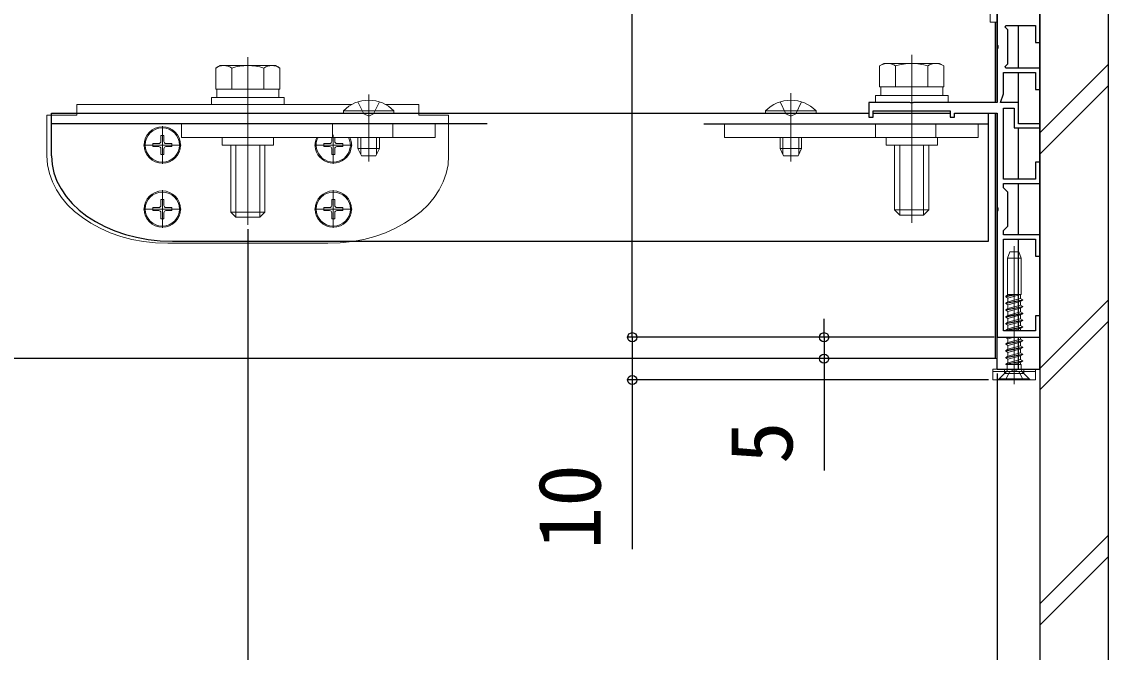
# Model space of a CAD drawing. Units: millimetres, scale not verified. Extents: x -875 to 875, y -1304 to 1298.
# Drawn here: x -308.3 to -54, y 322.5 to 470.1 of the extents above; entities that cross this region are included whole.
import ezdxf
from ezdxf.enums import TextEntityAlignment as Align

# ---------------------------------------------------------------- set-up
doc = ezdxf.new("R2010")
doc.units = ezdxf.units.MM
doc.header["$LTSCALE"] = 8
for name, color, linetype in [('0-2_YKK_11', 7, 'Continuous'), ('0-3_YKK_12', 2, 'Continuous'), ('0-5_YKK_D', 6, 'Continuous'), ('0-7_YSS_K', 3, 'Continuous')]:
    doc.layers.add(name, color=color, linetype=linetype)
doc.layers.add('0-4_YKK_13', color=4, linetype='Continuous', lineweight=18)
doc.styles.add('ＭＳ ゴシック', font='')
doc.styles.get('ＭＳ ゴシック').set_extended_font_data('MS Gothic')

msp = doc.modelspace()

# ---------------------------------------------------------------- linework, layer by layer
at = {"layer": '0-2_YKK_11'}
for points in [[(-79.999, 475.795), (-79.999, 464.711), (-79.879, 464.528), (-79.879, 463.978), (-79.999, 463.795), (-79.999, 451.253), (-99.541, 451.253), (-99.725, 451.133), (-100.274, 451.133), (-100.458, 451.253), (-109.999, 451.253), (-109.999, 447.753), (-108.999, 447.753), (-108.999, 449.253), (-90.999, 449.253), (-90.999, 447.753), (-89.999, 447.753), (-89.999, 448.753), (-79.999, 448.753), (-79.999, 426.711), (-79.879, 426.528), (-79.879, 425.978), (-79.999, 425.795), (-79.999, 396.253), (-69.999, 396.253), (-69.999, 401.253), (-70.999, 401.253), (-70.999, 397.753)], [(-70.999, 397.753), (-78.499, 397.753), (-78.499, 419.253), (-70.999, 419.253), (-70.999, 415.253), (-69.999, 415.253), (-69.999, 420.253), (-78.499, 420.253), (-78.499, 421.253), (-77.499, 422.253), (-77.499, 430.253), (-78.499, 431.253), (-78.499, 432.253), (-69.999, 432.253), (-69.999, 437.253), (-70.999, 437.253), (-70.999, 433.253), (-78.499, 433.253), (-78.499, 449.853), (-75.999, 449.853), (-75.999, 445.253), (-69.999, 445.253), (-69.999, 446.253), (-74.999, 446.253), (-74.999, 451.253), (-79.214, 451.253), (-78.499, 453.215), (-78.499, 458.253), (-70.999, 458.253), (-70.999, 454.253), (-69.999, 454.253), (-69.999, 459.253), (-77.951, 459.253), (-78.112, 459.641), (-77.499, 460.253), (-77.499, 468.253), (-78.112, 468.865), (-77.951, 469.253), (-70.999, 469.253), (-70.999, 465.253)], [(-70.999, 465.253), (-69.999, 465.253), (-69.999, 470.253)]]:
    msp.add_lwpolyline(points, dxfattribs=at)
at = {"layer": '0-3_YKK_12'}
for p, q in [((-69.999, 388.753), (-69.999, 621.253)), ((-79.999, 451.553), (-79.999, 475.795)), ((-80.499, 470.003), (-80.499, 451.253)), ((-74.999, 459.253), (-74.999, 469.253)), ((-74.999, 446.553), (-74.999, 458.253)), ((-108.999, 448.753), (-90.999, 448.753)), ((-89.699, 448.753), (-81.999, 448.753)), ((-81.999, 418.753), (-81.999, 448.753)), ((-80.499, 448.753), (-80.499, 391.253)), ((-79.999, 388.753), (-79.999, 448.453)), ((-199.366, 446.253), (-301.284, 446.253)), ((-148.617, 446.253), (-81.999, 446.253)), ((-74.999, 433.253), (-74.999, 445.253)), ((-74.999, 420.253), (-74.999, 432.253)), ((-272.984, 418.753), (-81.999, 418.753)), ((-74.999, 397.753), (-74.999, 419.253)), ((-74.999, 388.753), (-74.999, 396.253)), ((-80.499, 391.253), (-500.999, 391.253)), ((-79.999, 388.753), (-69.999, 388.753))]:
    msp.add_line(p, q, dxfattribs=at)
msp.add_lwpolyline([(-301.284, 438.753), (-301.284, 448.753), (-109.999, 448.753)], dxfattribs=at)
msp.add_ellipse((-272.984, 438.753), major_axis=(28.3, 0), ratio=0.706714, start_param=3.1415927, end_param=4.712389, dxfattribs=at)
at = {"layer": '0-4_YKK_13'}
for p, q in [((-81.6, 482.503), (-81.599, 470.003)), ((-79.999, 470.003), (-80, 482.503)), ((-81.599, 470.003), (-79.999, 470.003)), ((-80.497, 470.003), (-80.497, 451.253)), ((-255.353, 461.859), (-255.353, 422.565)), ((-106.499, 460.353), (-107.505, 459.773)), ((-93.499, 460.353), (-106.499, 460.353)), ((-99.999, 462.359), (-99.999, 423.065)), ((-93.499, 460.353), (-92.494, 459.773)), ((-261.853, 459.853), (-262.859, 459.273)), ((-262.859, 454.353), (-262.859, 459.273)), ((-248.853, 459.853), (-261.853, 459.853)), ((-259.106, 454.353), (-259.106, 459.273)), ((-251.6, 454.353), (-251.6, 459.273)), ((-248.853, 459.853), (-247.847, 459.273)), ((-247.847, 454.353), (-247.847, 459.273)), ((-107.505, 454.853), (-107.505, 459.773)), ((-103.752, 454.853), (-103.752, 459.773)), ((-96.247, 454.853), (-96.247, 459.773)), ((-92.494, 454.853), (-92.494, 459.773)), ((-247.847, 454.353), (-262.859, 454.353)), ((-247.847, 454.353), (-262.859, 454.353)), ((-262.603, 454.353), (-262.603, 452.353)), ((-248.103, 454.353), (-262.603, 454.353)), ((-251.353, 454.353), (-259.353, 454.353)), ((-248.103, 454.353), (-248.103, 452.353)), ((-227.069, 453.055), (-227.069, 437.362)), ((-128.284, 453.376), (-128.284, 437.362)), ((-92.494, 454.853), (-107.505, 454.853)), ((-92.494, 454.853), (-107.505, 454.853)), ((-107.249, 454.853), (-107.249, 452.853)), ((-92.749, 454.853), (-107.249, 454.853)), ((-92.749, 452.853), (-107.249, 452.853)), ((-95.999, 454.853), (-103.999, 454.853)), ((-92.749, 454.853), (-92.749, 452.853)), ((-295.353, 450.753), (-231.001, 450.753)), ((-295.353, 448.253), (-295.353, 450.753)), ((-248.103, 452.353), (-262.603, 452.353)), ((-223.136, 450.753), (-215.353, 450.753)), ((-215.353, 448.253), (-215.353, 450.753)), ((-302.353, 438.753), (-302.353, 448.253)), ((-302.353, 448.253), (-295.353, 448.253)), ((-295.353, 448.753), (-215.353, 448.753)), ((-221.169, 448.753), (-232.969, 448.753)), ((-221.169, 449.262), (-221.169, 448.753)), ((-215.353, 448.253), (-208.353, 448.253)), ((-208.353, 438.753), (-208.353, 448.253)), ((-122.384, 448.753), (-134.184, 448.753)), ((-122.384, 449.262), (-122.384, 448.753)), ((-80.499, 448.753), (-80.499, 391.253)), ((-275.353, 436.853), (-275.353, 445.653)), ((-270.909, 446.253), (-270.909, 443.053)), ((-270.909, 446.253), (-211.512, 446.253)), ((-235.554, 446.253), (-235.554, 443.053)), ((-221.412, 446.253), (-221.412, 443.053)), ((-211.512, 446.253), (-211.512, 443.053)), ((-143.84, 446.253), (-143.84, 443.053)), ((-84.443, 446.253), (-143.84, 446.253)), ((-108.485, 446.253), (-108.485, 443.053)), ((-94.343, 446.253), (-94.343, 443.053)), ((-84.443, 446.253), (-84.443, 443.053)), ((-275.003, 443.503), (-275.703, 443.503)), ((-275.703, 443.503), (-275.703, 442.103)), ((-275.003, 443.503), (-275.003, 442.103)), ((-270.909, 443.053), (-211.512, 443.053)), ((-261.353, 443.053), (-261.353, 441.253)), ((-249.353, 443.053), (-249.353, 441.253)), ((-235.703, 443.053), (-235.703, 442.103)), ((-235.353, 436.853), (-235.353, 443.649)), ((-235.003, 443.053), (-235.003, 442.103)), ((-229.569, 443.053), (-229.569, 440.453)), ((-228.914, 443.053), (-228.914, 439.063)), ((-225.223, 443.053), (-225.223, 439.063)), ((-84.443, 443.053), (-143.84, 443.053)), ((-130.784, 443.053), (-130.784, 440.453)), ((-130.129, 443.053), (-130.129, 439.063)), ((-126.438, 443.053), (-126.438, 439.063)), ((-105.999, 443.053), (-105.999, 441.253)), ((-93.999, 443.053), (-93.999, 441.253)), ((-270.953, 441.253), (-279.753, 441.253)), ((-277.603, 441.603), (-277.603, 440.903)), ((-276.203, 441.603), (-277.603, 441.603)), ((-276.203, 440.903), (-277.603, 440.903)), ((-275.703, 440.403), (-275.703, 439.003)), ((-275.003, 440.403), (-275.003, 439.003)), ((-273.103, 441.603), (-274.503, 441.603)), ((-273.103, 440.903), (-274.503, 440.903)), ((-273.103, 441.603), (-273.103, 440.903)), ((-261.353, 441.253), (-249.353, 441.253)), ((-259.353, 441.253), (-259.353, 425.553)), ((-258.153, 424.353), (-258.153, 441.253)), ((-252.553, 424.353), (-252.553, 441.253)), ((-251.353, 425.553), (-251.353, 441.253)), ((-230.953, 441.253), (-239.753, 441.253)), ((-237.603, 441.603), (-237.603, 440.903)), ((-236.203, 441.603), (-237.603, 441.603)), ((-236.203, 440.903), (-237.603, 440.903)), ((-235.703, 440.403), (-235.703, 439.003)), ((-235.003, 440.403), (-235.003, 439.003)), ((-233.103, 441.603), (-234.503, 441.603)), ((-233.103, 440.903), (-234.503, 440.903)), ((-233.103, 441.603), (-233.103, 440.903)), ((-228.769, 438.753), (-229.569, 440.453)), ((-225.369, 438.753), (-224.569, 440.453)), ((-129.984, 438.753), (-130.784, 440.453)), ((-126.584, 438.753), (-125.784, 440.453)), ((-93.999, 441.253), (-105.999, 441.253)), ((-103.999, 441.253), (-103.999, 426.053)), ((-102.799, 424.853), (-102.799, 441.253)), ((-97.199, 424.853), (-97.199, 441.253)), ((-95.999, 426.053), (-95.999, 441.253)), ((-275.003, 439.003), (-275.703, 439.003)), ((-235.003, 439.003), (-235.703, 439.003)), ((-225.369, 438.753), (-228.769, 438.753)), ((-126.584, 438.753), (-129.984, 438.753)), ((-275.353, 421.853), (-275.353, 430.653)), ((-235.353, 421.853), (-235.353, 430.653)), ((-275.003, 428.503), (-275.703, 428.503)), ((-275.703, 428.503), (-275.703, 427.103)), ((-275.003, 428.503), (-275.003, 427.103)), ((-235.003, 428.503), (-235.703, 428.503)), ((-235.703, 428.503), (-235.703, 427.103)), ((-235.003, 428.503), (-235.003, 427.103)), ((-270.953, 426.253), (-279.753, 426.253)), ((-277.603, 426.603), (-277.603, 425.903)), ((-276.203, 426.603), (-277.603, 426.603)), ((-276.203, 425.903), (-277.603, 425.903)), ((-275.703, 425.403), (-275.703, 424.003)), ((-275.003, 425.403), (-275.003, 424.003)), ((-273.103, 426.603), (-274.503, 426.603)), ((-273.103, 425.903), (-274.503, 425.903)), ((-273.103, 426.603), (-273.103, 425.903)), ((-258.153, 424.353), (-259.353, 425.553)), ((-259.353, 425.553), (-251.353, 425.553)), ((-252.553, 424.353), (-251.353, 425.553)), ((-230.953, 426.253), (-239.753, 426.253)), ((-237.603, 426.603), (-237.603, 425.903)), ((-236.203, 426.603), (-237.603, 426.603)), ((-236.203, 425.903), (-237.603, 425.903)), ((-235.703, 425.403), (-235.703, 424.003)), ((-235.003, 425.403), (-235.003, 424.003)), ((-233.103, 426.603), (-234.503, 426.603)), ((-233.103, 425.903), (-234.503, 425.903)), ((-233.103, 426.603), (-233.103, 425.903)), ((-102.799, 424.853), (-103.999, 426.053)), ((-103.999, 426.053), (-95.999, 426.053)), ((-102.799, 424.853), (-97.199, 424.853)), ((-97.199, 424.853), (-95.999, 426.053)), ((-275.003, 424.003), (-275.703, 424.003)), ((-258.153, 424.353), (-252.553, 424.353)), ((-235.003, 424.003), (-235.703, 424.003)), ((-236.653, 418.253), (-274.053, 418.253)), ((-75.999, 385.303), (-75.999, 417.563)), ((-77.599, 414.753), (-77.054, 416.253)), ((-74.399, 414.753), (-77.599, 414.753)), ((-77.599, 414.753), (-77.599, 406.253)), ((-77.054, 416.253), (-74.945, 416.253)), ((-74.399, 414.753), (-74.945, 416.253)), ((-74.399, 414.753), (-74.399, 406.253)), ((-77.999, 405.741), (-75.421, 406.253)), ((-75.924, 406.253), (-77.999, 405.841)), ((-77.999, 405.741), (-77.474, 405.437)), ((-73.999, 405.046), (-77.999, 404.251)), ((-77.999, 404.151), (-73.999, 404.946)), ((-77.999, 404.251), (-77.474, 404.554)), ((-74.399, 406.253), (-77.599, 406.253)), ((-77.474, 406.144), (-77.474, 406.253)), ((-74.524, 406.232), (-77.474, 405.437)), ((-77.474, 404.554), (-77.474, 405.437)), ((-77.474, 404.554), (-74.524, 405.349)), ((-74.524, 404.642), (-77.474, 403.847)), ((-74.524, 406.232), (-74.489, 406.253)), ((-74.524, 405.349), (-74.524, 406.232)), ((-74.524, 405.349), (-73.999, 405.046)), ((-74.524, 404.642), (-73.999, 404.946)), ((-74.524, 403.759), (-74.524, 404.642)), ((-73.999, 404.946), (-73.999, 405.046)), ((-77.999, 404.151), (-77.999, 404.251)), ((-77.999, 404.151), (-77.474, 403.847)), ((-77.999, 402.661), (-73.999, 403.456)), ((-73.999, 403.356), (-77.999, 402.561)), ((-77.999, 402.661), (-77.474, 402.964)), ((-77.999, 402.561), (-77.999, 402.661)), ((-77.999, 402.561), (-77.474, 402.257)), ((-73.999, 401.866), (-77.999, 401.071)), ((-77.999, 400.971), (-73.999, 401.766)), ((-77.474, 402.964), (-77.474, 403.847)), ((-77.474, 402.964), (-74.524, 403.759)), ((-74.524, 403.052), (-77.474, 402.257)), ((-77.474, 401.374), (-77.474, 402.257)), ((-77.474, 401.374), (-74.524, 402.169)), ((-74.524, 403.759), (-73.999, 403.456)), ((-74.524, 403.052), (-73.999, 403.356)), ((-74.524, 402.169), (-74.524, 403.052)), ((-74.524, 402.169), (-73.999, 401.866)), ((-74.524, 401.462), (-73.999, 401.766)), ((-73.999, 403.356), (-73.999, 403.456)), ((-73.999, 401.766), (-73.999, 401.866)), ((-77.999, 401.071), (-77.474, 401.374)), ((-77.999, 400.971), (-77.999, 401.071)), ((-77.999, 400.971), (-77.474, 400.667)), ((-73.999, 400.276), (-77.999, 399.481)), ((-77.999, 399.381), (-73.999, 400.176)), ((-77.999, 399.481), (-77.474, 399.784)), ((-77.999, 399.381), (-77.999, 399.481)), ((-77.999, 399.381), (-77.474, 399.077)), ((-74.524, 401.462), (-77.474, 400.667)), ((-77.474, 399.784), (-77.474, 400.667)), ((-77.474, 399.784), (-74.524, 400.579)), ((-74.524, 399.872), (-77.474, 399.077)), ((-74.524, 400.579), (-74.524, 401.462)), ((-74.524, 400.579), (-73.999, 400.276)), ((-74.524, 398.989), (-74.524, 399.872)), ((-73.999, 398.686), (-77.999, 397.891)), ((-77.999, 397.791), (-73.999, 398.586)), ((-77.999, 397.891), (-77.474, 398.194)), ((-77.999, 397.791), (-77.999, 397.891)), ((-77.999, 397.791), (-77.935, 397.753)), ((-77.474, 398.194), (-77.474, 399.077)), ((-77.474, 398.194), (-74.524, 398.989)), ((-74.524, 398.282), (-76.489, 397.753)), ((-74.524, 398.989), (-73.999, 398.686)), ((-74.524, 398.282), (-73.999, 398.586)), ((-74.524, 397.753), (-74.524, 398.282)), ((-73.999, 398.586), (-73.999, 398.686)), ((-77.735, 396.253), (-77.999, 396.201)), ((-77.999, 396.201), (-77.999, 396.253)), ((-77.999, 396.201), (-77.474, 395.897)), ((-77.999, 394.611), (-73.999, 395.406)), ((-77.999, 394.711), (-77.474, 395.014)), ((-77.999, 394.611), (-77.999, 394.711)), ((-77.999, 394.611), (-77.474, 394.307)), ((-75.999, 396.295), (-77.474, 395.897)), ((-77.474, 395.014), (-77.474, 395.897)), ((-77.474, 395.014), (-74.524, 395.809)), ((-74.524, 395.102), (-77.474, 394.307)), ((-77.474, 393.424), (-77.474, 394.307)), ((-77.474, 393.424), (-74.524, 394.219)), ((-74.524, 395.809), (-74.524, 396.253)), ((-74.524, 395.102), (-73.999, 395.406)), ((-74.524, 394.219), (-74.524, 395.102)), ((-74.524, 394.219), (-73.999, 393.916)), ((-73.999, 395.406), (-73.999, 395.506)), ((-73.999, 393.916), (-77.999, 393.121)), ((-77.999, 393.021), (-73.999, 393.816)), ((-77.999, 393.121), (-77.474, 393.424)), ((-77.999, 393.021), (-77.999, 393.121)), ((-77.999, 393.021), (-77.474, 392.717)), ((-77.999, 391.531), (-73.999, 392.326)), ((-73.999, 392.226), (-77.999, 391.431)), ((-74.524, 393.512), (-77.474, 392.717)), ((-77.474, 391.834), (-77.474, 392.717)), ((-77.474, 391.834), (-74.524, 392.629)), ((-74.524, 391.922), (-77.474, 391.127)), ((-74.524, 393.512), (-73.999, 393.816)), ((-74.524, 392.629), (-74.524, 393.512)), ((-74.524, 392.629), (-73.999, 392.326)), ((-74.524, 391.039), (-74.524, 391.922)), ((-73.999, 393.816), (-73.999, 393.916)), ((-80.499, 391.253), (-79.999, 391.253)), ((-77.999, 391.431), (-77.474, 391.127)), ((-77.999, 389.941), (-73.999, 390.736)), ((-73.999, 390.636), (-77.999, 389.841)), ((-77.999, 389.941), (-77.474, 390.244)), ((-77.999, 389.841), (-77.999, 389.941)), ((-77.999, 389.841), (-74.364, 389.841)), ((-77.634, 388.699), (-77.634, 389.841)), ((-77.474, 390.244), (-77.474, 391.127)), ((-77.474, 390.244), (-74.524, 391.039)), ((-74.524, 390.332), (-76.35, 389.841)), ((-75.999, 390.606), (-75.999, 385.502)), ((-74.524, 391.039), (-73.999, 390.736)), ((-74.524, 390.332), (-73.999, 390.636)), ((-74.524, 389.841), (-74.524, 390.332)), ((-74.364, 388.699), (-74.364, 389.841)), ((-73.999, 390.636), (-73.999, 390.736)), ((-80.999, 388.753), (-70.999, 388.753)), ((-80.999, 388.753), (-80.999, 388.253)), ((-80.999, 388.253), (-70.999, 388.253)), ((-80.999, 388.253), (-70.999, 388.253)), ((-79.749, 386.253), (-78.249, 387.753)), ((-79.499, 386.503), (-77.869, 388.134)), ((-79.499, 386.503), (-72.499, 386.503)), ((-79.499, 386.253), (-79.499, 386.503)), ((-78.249, 388.753), (-78.249, 388.253)), ((-78.249, 388.253), (-78.249, 387.753)), ((-78.249, 387.753), (-73.749, 387.753)), ((-74.228, 388.253), (-77.771, 388.253)), ((-74.854, 388.068), (-75.999, 388.677)), ((-73.949, 386.253), (-74.854, 388.068)), ((-72.499, 386.503), (-74.13, 388.134)), ((-73.749, 388.753), (-73.749, 388.253)), ((-73.749, 388.253), (-73.749, 387.753)), ((-72.249, 386.253), (-73.749, 387.753)), ((-72.499, 386.253), (-72.499, 386.503)), ((-70.999, 388.753), (-70.999, 388.253)), ((-70.999, 388.253), (-70.999, 386.253)), ((-79.499, 386.253), (-72.499, 386.253))]:
    msp.add_line(p, q, dxfattribs=at)
for points in [[(-108.499, 451.253), (-91.499, 451.253), (-91.499, 452.853), (-108.499, 452.853)], [(-263.853, 450.753), (-246.853, 450.753), (-246.853, 452.353), (-263.853, 452.353)]]:
    msp.add_lwpolyline(points, close=True, dxfattribs=at)
for points in [[(-229.569, 451.364), (-228.214, 448.586), (-227.069, 447.977)], [(-224.569, 451.364), (-225.924, 448.586), (-227.069, 447.977)], [(-130.784, 451.364), (-129.429, 448.586), (-128.284, 447.977)], [(-125.784, 451.364), (-127.139, 448.586), (-128.284, 447.977)], [(-221.169, 449.262), (-232.969, 449.262), (-232.969, 448.753)], [(-122.384, 449.262), (-134.184, 449.262), (-134.184, 448.753)], [(-224.569, 443.053), (-224.569, 440.453), (-229.569, 440.453)], [(-125.784, 443.053), (-125.784, 440.453), (-130.784, 440.453)], [(-77.999, 405.741), (-77.999, 405.841), (-77.474, 406.144), (-77.069, 406.253)], [(-74.524, 399.872), (-73.999, 400.176), (-73.999, 400.276)], [(-74.524, 395.809), (-73.999, 395.506), (-77.999, 394.711)], [(-77.999, 391.431), (-77.999, 391.531), (-77.474, 391.834)], [(-74.524, 391.922), (-73.999, 392.226), (-73.999, 392.326)], [(-80.999, 388.253), (-80.999, 386.253), (-70.999, 386.253)], [(-78.049, 386.253), (-77.144, 388.068), (-75.999, 388.677)]]:
    msp.add_lwpolyline(points, dxfattribs=at)
for centre, radius in [((-275.353, 441.253), 4.25), ((-275.353, 441.253), 4), ((-275.353, 426.253), 4.25), ((-275.353, 426.253), 4), ((-235.353, 426.253), 4.25), ((-235.353, 426.253), 4)]:
    msp.add_circle(centre, radius, dxfattribs=at)
for centre, radius, start, end in [((-105.629, 457.031), 3.323, 55.61575, 124.38425), ((-99.999, 447.934), 12.419, 72.41205, 107.58795), ((-94.37, 457.031), 3.323, 55.61575, 124.38425), ((-260.982, 456.531), 3.323, 55.61575, 124.38425), ((-255.353, 447.434), 12.419, 72.41205, 107.58795), ((-249.724, 456.531), 3.323, 55.61575, 124.38425), ((-227.069, 443.521), 8.232, 44.2189, 135.7811), ((-128.284, 443.521), 8.232, 44.2189, 135.7811), ((-235.353, 441.253), 4.25, 154.94238, 25.05762), ((-235.353, 441.253), 4, 153.25632, 26.74368), ((-276.203, 442.103), 0.5, 270, 0), ((-276.203, 440.403), 0.5, 0, 90), ((-274.503, 442.103), 0.5, 180, 270), ((-274.503, 440.403), 0.5, 90, 180), ((-236.203, 442.103), 0.5, 270, 0), ((-236.203, 440.403), 0.5, 0, 90), ((-234.503, 442.103), 0.5, 180, 270), ((-234.503, 440.403), 0.5, 90, 180), ((-276.203, 427.103), 0.5, 270, 0), ((-276.203, 425.403), 0.5, 0, 90), ((-274.503, 427.103), 0.5, 180, 270), ((-274.503, 425.403), 0.5, 90, 180), ((-236.203, 427.103), 0.5, 270, 0), ((-236.203, 425.403), 0.5, 0, 90), ((-234.503, 427.103), 0.5, 180, 270), ((-234.503, 425.403), 0.5, 90, 180), ((-78.434, 388.699), 0.8, 315, 0), ((-73.564, 388.699), 0.8, 180, 225)]:
    msp.add_arc(centre, radius, start, end, dxfattribs=at)
for centre, major_axis, start_param, end_param in [((-274.053, 438.753), (-28.3, 0), 0, 1.5707963), ((-236.653, 438.753), (28.3, 0), 4.712389, 6.2831853)]:
    msp.add_ellipse(centre, major_axis=major_axis, ratio=0.724382, start_param=start_param, end_param=end_param, dxfattribs=at)
at = {"layer": '0-5_YKK_D'}
for p, q in [((-165.395, 396.253), (-165.395, 608.253)), ((-255.353, 421.565), (-255.353, 150.253)), ((-255.353, 421.565), (-255.353, 110.253)), ((-120.499, 396.253), (-120.499, 400.553)), ((-121.499, 396.253), (-166.395, 396.253)), ((-129.999, 396.253), (-166.395, 396.253)), ((-80.699, 396.253), (-121.499, 396.253)), ((-120.499, 396.253), (-120.499, 391.253)), ((-120.499, 391.253), (-120.499, 365.062)), ((-79.999, 387.753), (-79.999, 150.253)), ((-79.999, 387.753), (-79.999, 150.253)), ((-81.999, 386.253), (-166.395, 386.253))]:
    msp.add_line(p, q, dxfattribs=at)
msp.add_lwpolyline([(-165.395, 396.253), (-165.395, 386.253), (-165.395, 346.653)], dxfattribs=at)
for centre in [(-165.395, 396.253), (-165.395, 396.253), (-120.499, 396.253), (-120.499, 391.253), (-165.395, 386.253)]:
    msp.add_circle(centre, 1.075, dxfattribs=at)
at = {"layer": '0-7_YSS_K'}
for p, q in [((-69.999, 941.253), (-69.999, 191.253)), ((-53.999, 941.253), (-53.999, 191.253)), ((-69.999, 444.111), (-53.999, 460.111)), ((-69.999, 439.111), (-53.999, 455.111)), ((-69.999, 388.956), (-53.999, 404.956)), ((-69.999, 383.956), (-53.999, 399.956)), ((-69.999, 333.802), (-53.999, 349.802)), ((-69.999, 328.802), (-53.999, 344.802))]:
    msp.add_line(p, q, dxfattribs=at)

# ---------------------------------------------------------------- texts
at = {"layer": '0-5_YKK_D', "style": 'ＭＳ ゴシック'}
for s, p in [('5', (-123.499, 366.585)), ('10', (-168.395, 346.585))]:
    msp.add_text(s, height=14.66, rotation=90, dxfattribs=at).set_placement(p, align=Align.BOTTOM_LEFT)

doc.saveas('drawing.dxf')
